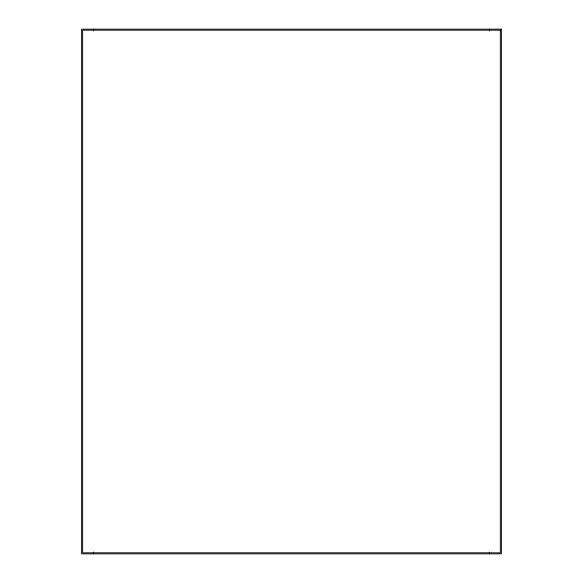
<?xml version="1.0" encoding="UTF-8"?>
<svg xmlns="http://www.w3.org/2000/svg" width="583" height="583" viewBox="0 0 583 583"><rect width="100%" height="100%" fill="white"/><g stroke="black" fill="none" stroke-linecap="round" stroke-linejoin="round"><path stroke-width="0.87" d="M489.487 29.15L489.487 30.972M489.487 552.028L489.487 553.85M93.513 29.15L93.513 30.972M93.513 552.028L93.513 553.85M501.38 29.15L81.62 29.15L81.62 553.85L501.38 553.85L501.38 29.15M500.331 30.199L82.669 30.199L82.669 552.801L500.331 552.801L500.331 30.199"/></g></svg>
